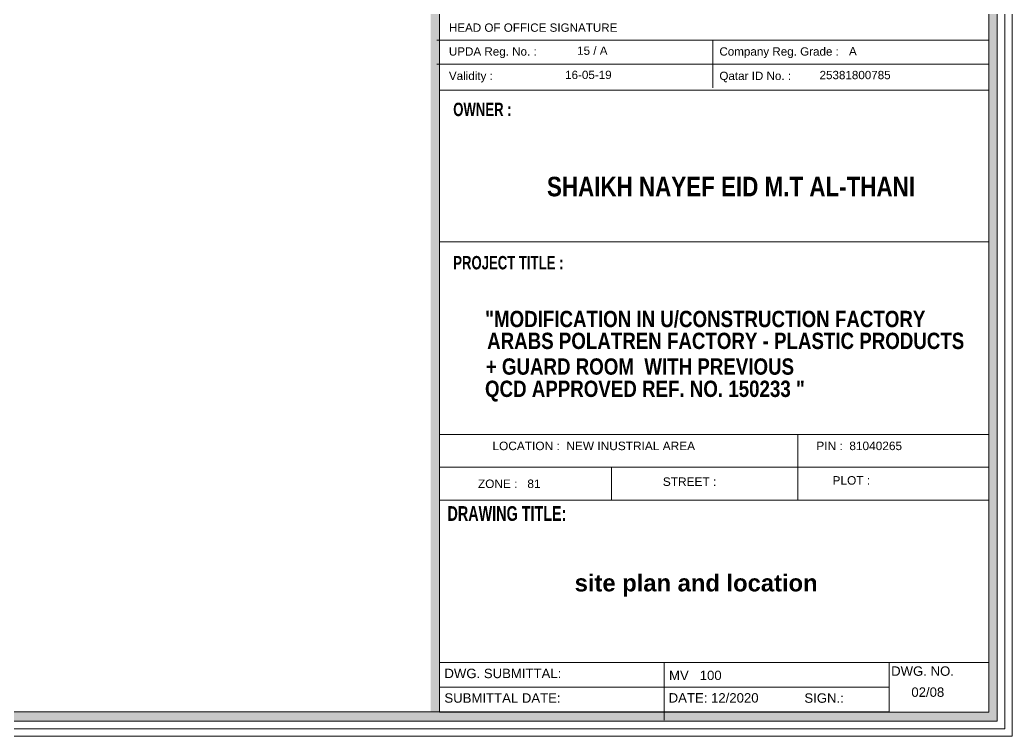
# Model space of a CAD drawing. Header units: inches. Extents: x -68096 to 69834, y -16833 to 17650.
# Drawn here: x 892.5 to 964.4, y 275.7 to 327.7 of the extents above; entities that cross this region are included whole.
import ezdxf
from ezdxf.enums import TextEntityAlignment as Align

# ---------------------------------------------------------------- set-up
doc = ezdxf.new("R2010")
doc.units = ezdxf.units.IN
doc.header["$MEASUREMENT"] = 0
for name, color, linetype in [('FS- QCDD BLOCK', 7, 'Continuous'), ('QCD TITLE A', 7, 'Continuous'), ('QCD TITLE BLOCK', 7, 'Continuous'), ('TEXT', 23, 'Continuous'), ('WIN', 1, 'Continuous')]:
    doc.layers.add(name, color=color, linetype=linetype)
doc.layers.add('PEN45', color=7, linetype='Continuous', lineweight=50)
doc.styles.add('ARAIL BOLD', font='ARIALNB.TTF')
doc.styles.add('ARIAL_5', font='arialbd.ttf', dxfattribs={"height": 5})
doc.styles.add('SANSSERIFBOLD', font='sasb____.pfb', dxfattribs={"width": 0.7})
doc.styles.add('Title Sheet_A1$0$DCAQ New Title Block for CD-A1_Dar Al Salam$0$ARIAL_2.5', font='arial.ttf', dxfattribs={"height": 2.5})
doc.styles.add('TITLE2', font='arial.ttf')

msp = doc.modelspace()

# ---------------------------------------------------------------- hatches: boundary and pattern name
at = {"layer": 'WIN', "linetype": 'Continuous', "lineweight": 0}
h = msp.add_hatch(color=86, dxfattribs=at)
h.paths.add_polyline_path([(753.52048, 424.99869), (753.52048, 276.80128), (963.30992, 276.80128), (963.30992, 424.99869)])
h.paths.add_polyline_path([(922.89008, 424.37321), (922.89008, 277.45635), (962.68444, 277.45635), (962.68444, 424.37321)], flags=16)
h.paths.add_polyline_path([(922.26459, 277.45635), (754.14633, 277.45635), (754.14633, 424.37321), (922.26459, 424.37321)], flags=16)
h = msp.add_hatch(color=7, dxfattribs=at)
h.paths.add_polyline_path([(753.52048, 424.99869), (753.52048, 276.80128), (963.30992, 276.80128), (963.30992, 424.99869)])
h.paths.add_polyline_path([(922.89008, 424.37321), (922.89008, 277.45635), (962.68444, 277.45635), (962.68444, 424.37321)], flags=16)
h.paths.add_polyline_path([(922.26459, 277.45635), (754.14633, 277.45635), (754.14633, 424.37321), (922.26459, 424.37321)], flags=16)

# ---------------------------------------------------------------- linework, layer by layer
at = {"layer": 'PEN45', "lineweight": 0}
msp.add_lwpolyline([(753.52048, 424.99869), (922.89008, 424.99869), (922.89008, 277.49458), (753.52048, 277.49458)], close=True, dxfattribs=at)
at = {"layer": 'QCD TITLE BLOCK', "lineweight": 0}
for p, q in [((922.70496, 326.18147), (962.68444, 326.18147)), ((942.70302, 326.18147), (942.70302, 322.72548)), ((922.70496, 324.45348), (962.68444, 324.45348))]:
    msp.add_line(p, q, dxfattribs=at)
at = {"layer": 'WIN', "color": 7, "linetype": 'Continuous', "lineweight": 0}
for p, q in [((922.89008, 322.56249), (962.68444, 322.56249)), ((922.89008, 322.56249), (962.68444, 322.56249)), ((922.89008, 297.60541), (962.68444, 297.60541)), ((922.89008, 297.60541), (962.68444, 297.60541)), ((948.85832, 297.60541), (948.85832, 292.83009)), ((922.89008, 295.21775), (962.68444, 295.21775)), ((922.89008, 295.21775), (962.68444, 295.21775)), ((935.36962, 295.21775), (935.36962, 292.83009)), ((922.89008, 292.83009), (962.68444, 292.83009)), ((922.89008, 292.83009), (962.68444, 292.83009)), ((922.89008, 292.83009), (962.68444, 292.83009)), ((939.1781, 281.05878), (939.1781, 276.88902)), ((922.89008, 279.27668), (941.69366, 279.27668)), ((922.89008, 279.27668), (955.46613, 279.27668)), ((922.89008, 277.49458), (955.46613, 277.49458)), ((922.89008, 277.49458), (955.46613, 277.49458))]:
    msp.add_line(p, q, dxfattribs=at)
for points in [[(752.44464, 275.72544), (964.38576, 275.72544), (964.38576, 426.07453), (752.44464, 426.07453)], [(752.44464, 275.72544), (964.38576, 275.72544), (964.38576, 426.07453), (752.44464, 426.07453)], [(752.98256, 276.26336), (963.84784, 276.26336), (963.84784, 425.53661), (752.98256, 425.53661)], [(752.98256, 276.26336), (963.84784, 276.26336), (963.84784, 425.53661), (752.98256, 425.53661)], [(753.52048, 276.80128), (963.30992, 276.80128), (963.30992, 424.99869), (753.52048, 424.99869)], [(753.52048, 276.80128), (963.30992, 276.80128), (963.30992, 424.99869), (753.52048, 424.99869)], [(962.68444, 424.37321), (922.89008, 424.37321), (922.89008, 277.45635), (962.68444, 277.45635)], [(962.68444, 424.37321), (922.89008, 424.37321), (922.89008, 277.45635), (962.68444, 277.45635)]]:
    msp.add_lwpolyline(points, close=True, dxfattribs=at)
for points in [[(962.68444, 322.56249), (922.89008, 322.56249)], [(962.68444, 311.55786), (922.89008, 311.55786)], [(962.68444, 292.83009), (922.89008, 292.83009)], [(955.46613, 281.05878), (922.89008, 281.05878)], [(955.46613, 277.48336), (955.46613, 281.05878), (962.68444, 281.05878)]]:
    msp.add_lwpolyline(points, dxfattribs=at)

# ---------------------------------------------------------------- texts
at = {"layer": 'FS- QCDD BLOCK', "color": 0, "lineweight": 0, "ltscale": 0.02, "char_height": 0.6149768, "width": 13.9595067, "attachment_point": 1, "style": 'Title Sheet_A1$0$DCAQ New Title Block for CD-A1_Dar Al Salam$0$ARIAL_2.5'}
for s, insert in [('{\\C256;PIN :  81040265}', (950.20185, 297.07754)), ('{\\C256;ZONE :   81 }', (925.68291, 294.32825))]:
    msp.add_mtext(s, dxfattribs=dict(at, insert=insert))
at = {"layer": 'QCD TITLE A', "lineweight": 0, "style": 'Title Sheet_A1$0$DCAQ New Title Block for CD-A1_Dar Al Salam$0$ARIAL_2.5'}
for s, height, p in [('15 / A', 0.602714, (932.86899, 325.72103)), ('A', 0.60271, (952.5645, 325.68275)), ('16-05-19', 0.602714, (931.99763, 323.96635)), ('25381800785', 0.6027145, (950.4319, 323.95475))]:
    msp.add_text(s, height=height, dxfattribs=at).set_placement(p, align=Align.TOP_LEFT)
at = {"layer": 'QCD TITLE A', "lineweight": 0}
for s, height, style, p in [('LOCATION :  NEW INUSTRIAL AREA', 0.6160953, 'Title Sheet_A1$0$DCAQ New Title Block for CD-A1_Dar Al Salam$0$ARIAL_2.5', (926.7317, 296.46049)), ('STREET :  ', 0.616095, 'Title Sheet_A1$0$DCAQ New Title Block for CD-A1_Dar Al Salam$0$ARIAL_2.5', (939.07798, 293.86622)), ('PLOT :    ', 0.616095, 'Title Sheet_A1$0$DCAQ New Title Block for CD-A1_Dar Al Salam$0$ARIAL_2.5', (951.37215, 293.95821)), ('site plan and location', 1.2321907, 'ARIAL_5', (932.69093, 286.21977))]:
    msp.add_text(s, height=height, dxfattribs=dict(at, style=style)).set_placement(p)
at = {"layer": 'QCD TITLE A', "color": 0, "lineweight": 0, "ltscale": 0.02, "char_height": 0.6027145, "attachment_point": 1, "style": 'Title Sheet_A1$0$DCAQ New Title Block for CD-A1_Dar Al Salam$0$ARIAL_2.5'}
for s, insert, width in [('{\\C256;HEAD OF OFFICE SIGNATURE}', (923.57679, 327.39214), 15.0632651), ('{\\C256;Company Reg. Grade :}', (943.1754, 325.66414), 16.2366366), ('{\\C256;UPDA Reg. No. :}', (923.57679, 325.66414), 11.8234835), ('{\\C256;Validity :}', (923.57679, 323.89614), 9.0655525), ('{\\C256;Qatar ID No. :}', (943.1754, 323.89614), 16.2366366)]:
    msp.add_mtext(s, dxfattribs=dict(at, insert=insert, width=width))
at = {"layer": 'TEXT', "color": 0, "lineweight": 0, "style": 'ARAIL BOLD'}
for s, height, p in [('SHAIKH NAYEF EID M.T AL-THANI', 1.415997, (944.0148, 315.57013)), ('"MODIFICATION IN U/CONSTRUCTION FACTORY', 1.1836787, (942.14905, 305.98241)), ('ARABS POLATREN FACTORY - PLASTIC PRODUCTS ', 1.1836787, (943.81998, 304.38374)), ('+ GUARD ROOM  WITH PREVIOUS ', 1.1836787, (937.60454, 302.52187)), ('QCD APPROVED REF. NO. 150233 "', 1.1836787, (937.77899, 300.74635))]:
    msp.add_text(s, height=height, rotation=0.0002667, dxfattribs=at).set_placement(p, align=Align.MIDDLE)
at = {"layer": 'WIN', "color": 7, "linetype": 'Continuous', "lineweight": 0, "style": 'SANSSERIFBOLD', "width": 0.7}
for s, height, p in [('OWNER :', 0.973487, (923.8909, 320.6751)), ('PROJECT TITLE :', 0.9734875, (923.8909, 309.56352)), ('DRAWING TITLE:', 1.0652377, (923.47453, 291.3348))]:
    msp.add_text(s, height=height, dxfattribs=at).set_placement(p)
at = {"layer": 'WIN', "color": 7, "linetype": 'Continuous', "lineweight": 0, "style": 'TITLE2'}
for s, height, p in [('DWG. SUBMITTAL:', 0.6820993, (923.2524, 279.9325)), ('MV   100', 0.682099, (939.52583, 279.79246)), ('DWG. NO.', 0.682099, (955.61718, 280.10115)), ('02/08', 0.682099, (957.08287, 278.57587)), ('SUBMITTAL DATE:', 0.6820993, (923.2524, 278.1504)), ('DATE: 12/2020', 0.6820993, (939.49907, 278.16089)), ('SIGN.:', 0.682099, (949.33217, 278.14703))]:
    msp.add_text(s, height=height, dxfattribs=at).set_placement(p)

doc.saveas('drawing.dxf')
